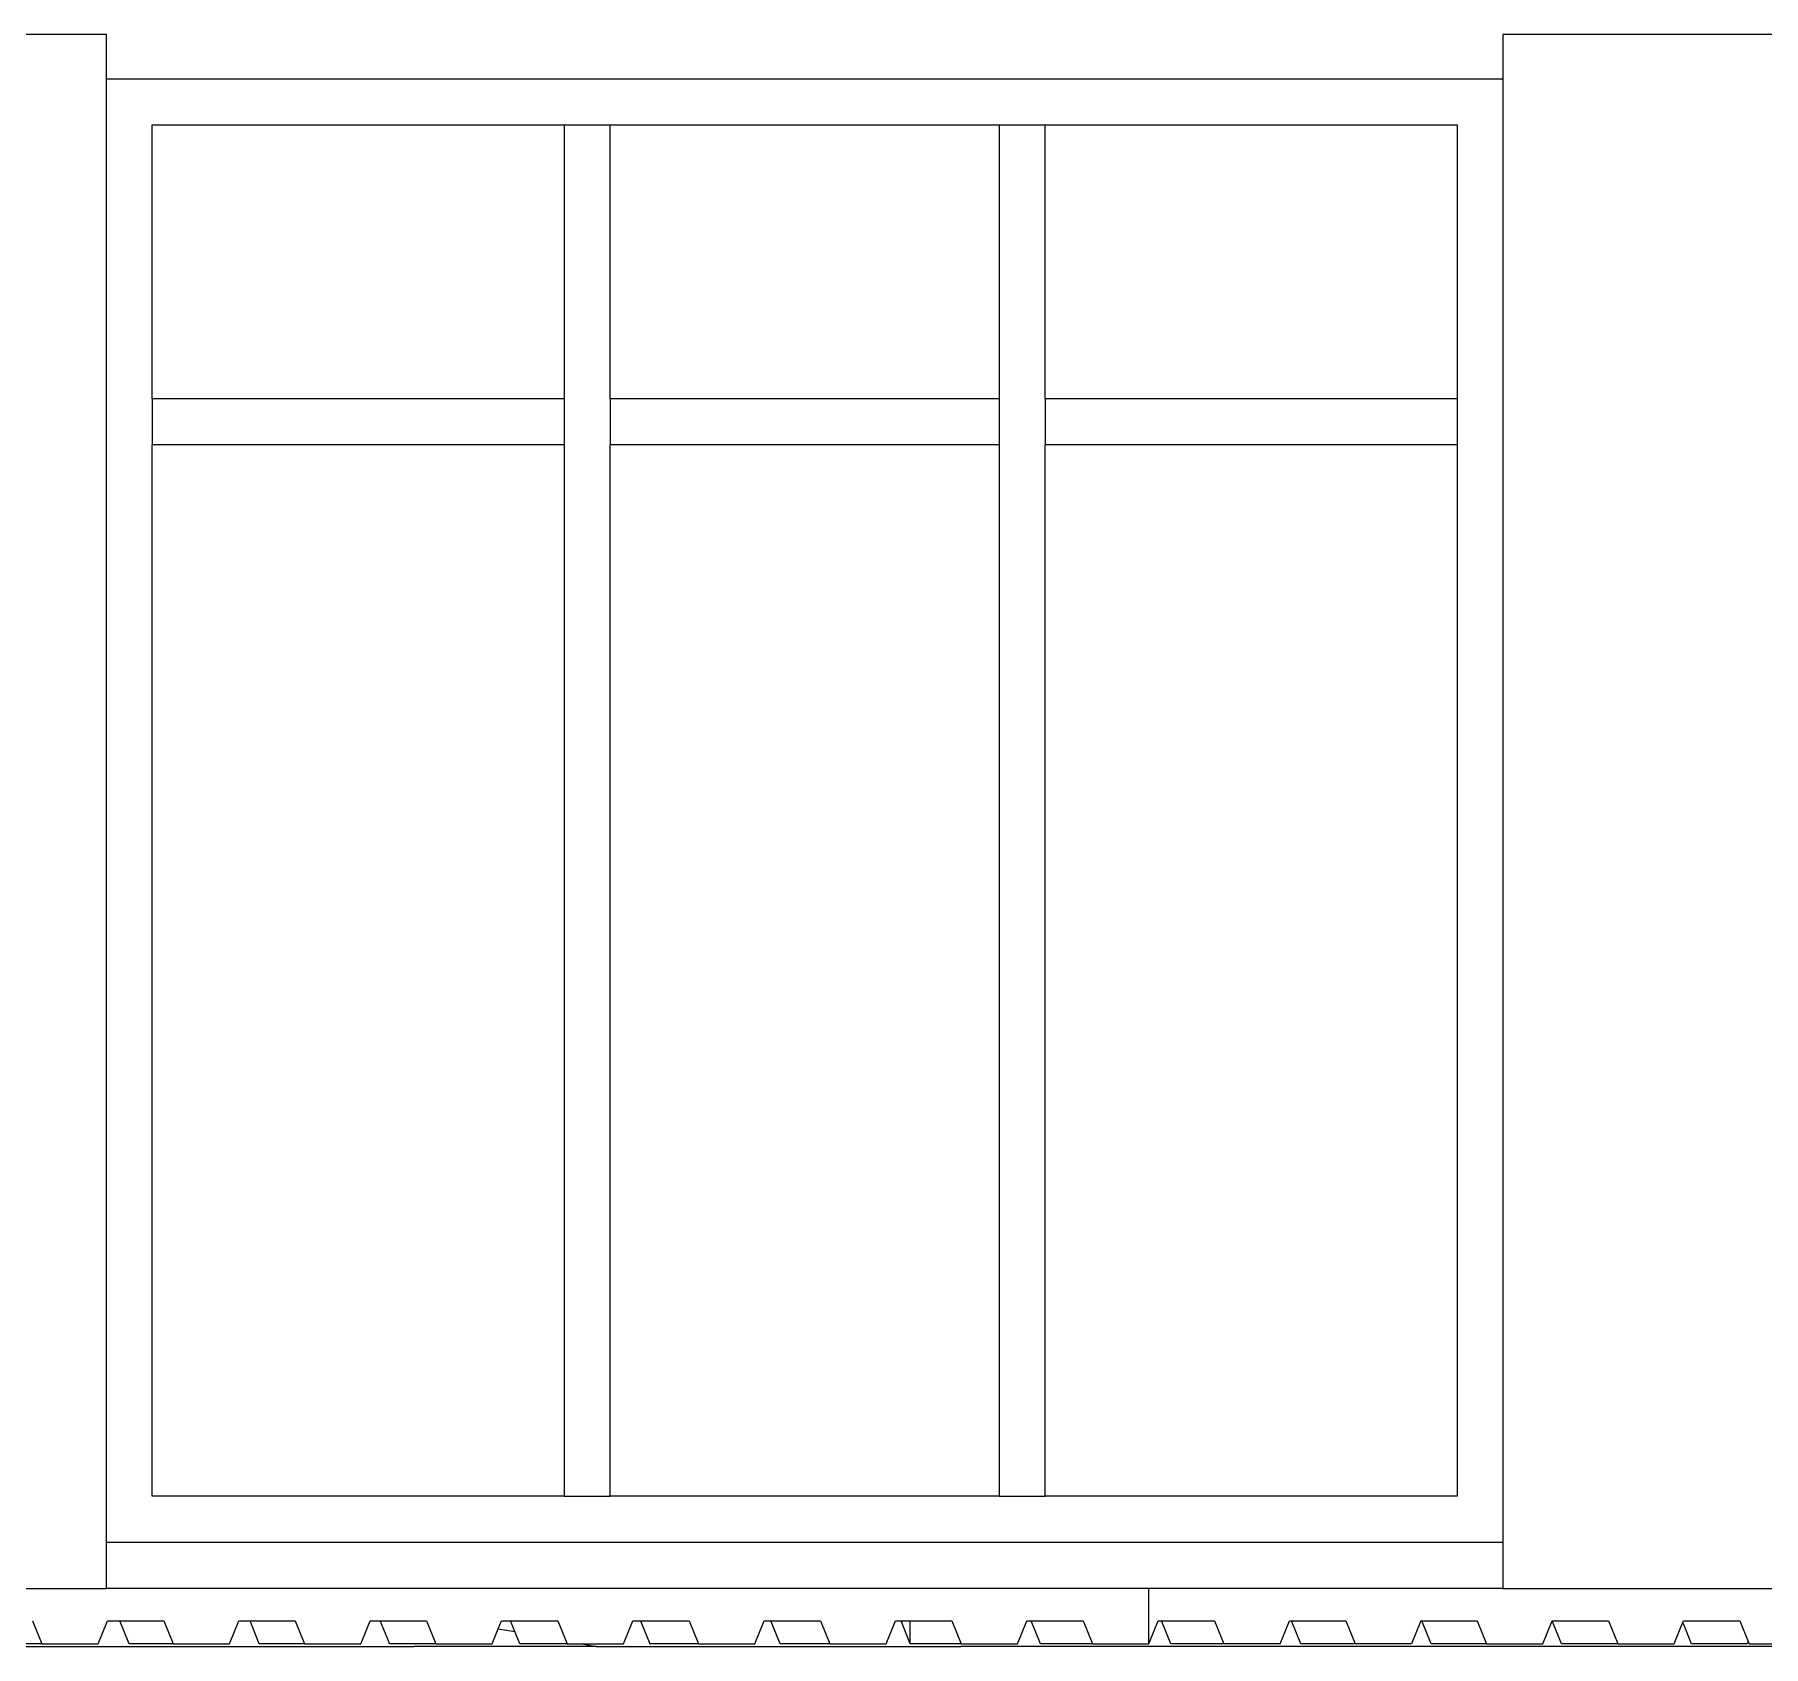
# Model space of a CAD drawing. Extents: x -49.7 to 49.7, y -10.2 to 18.8.
# Drawn here: x 8.153 to 11.903, y 8.171 to 11.666 of the extents above; entities that cross this region are included whole.
import ezdxf

# ---------------------------------------------------------------- set-up
doc = ezdxf.new("R2010")
doc.units = 0
doc.layers.get('0').update_dxf_attribs({"linetype": 'CONTINUOUS'})

msp = doc.modelspace()

# ---------------------------------------------------------------- linework, layer by layer
for p, q in [((8.3088, 11.6663), (7.1666, 11.6663)), ((8.3088, 11.5706), (8.3088, 11.6663)), ((12.4805, 11.6663), (11.3382, 11.6663)), ((11.3382, 11.6663), (11.3382, 11.5706)), ((8.3088, 8.3963), (8.3088, 11.5706)), ((8.3088, 11.5706), (11.3382, 11.5706)), ((11.3382, 11.5706), (11.3382, 8.3963)), ((8.4082, 10.8763), (8.4082, 11.4706)), ((8.4082, 11.4706), (9.3021, 11.4706)), ((9.3021, 11.4706), (9.4014, 11.4706)), ((9.3021, 11.4706), (9.3021, 10.8763)), ((9.4014, 11.4706), (10.2457, 11.4706)), ((9.4014, 10.8763), (9.4014, 11.4706)), ((10.2457, 11.4706), (10.345, 11.4706)), ((10.2457, 11.4706), (10.2457, 10.8763)), ((10.345, 10.8763), (10.345, 11.4706)), ((10.345, 11.4706), (11.2389, 11.4706)), ((11.2389, 11.4706), (11.2389, 10.8763)), ((9.3021, 10.8763), (8.4082, 10.8763)), ((8.4082, 10.8763), (8.4082, 10.7763)), ((9.3021, 10.8763), (9.3021, 10.7763)), ((10.2457, 10.8763), (9.4014, 10.8763)), ((9.4014, 10.8763), (9.4014, 10.7763)), ((10.2457, 10.8763), (10.2457, 10.7763)), ((11.2389, 10.8763), (10.345, 10.8763)), ((10.345, 10.8763), (10.345, 10.7763)), ((11.2389, 10.8763), (11.2389, 10.7763)), ((9.3021, 10.7763), (8.4082, 10.7763)), ((8.4082, 8.4963), (8.4082, 10.7763)), ((9.3021, 10.7763), (9.3021, 8.4963)), ((10.2457, 10.7763), (9.4014, 10.7763)), ((9.4014, 8.4963), (9.4014, 10.7763)), ((10.2457, 10.7763), (10.2457, 8.4963)), ((11.2389, 10.7763), (10.345, 10.7763)), ((10.345, 8.4963), (10.345, 10.7763)), ((11.2389, 10.7763), (11.2389, 8.4963)), ((9.3021, 8.4963), (8.4082, 8.4963)), ((9.3021, 8.4963), (9.4014, 8.4963)), ((10.2457, 8.4963), (9.4014, 8.4963)), ((10.2457, 8.4963), (10.345, 8.4963)), ((11.2389, 8.4963), (10.345, 8.4963)), ((11.3382, 8.3963), (8.3088, 8.3963)), ((8.3088, 8.2963), (8.3088, 8.3963)), ((11.3382, 8.3963), (11.3382, 8.2963)), ((7.4366, 8.2963), (8.3088, 8.2963)), ((10.57, 8.2963), (8.3088, 8.2963)), ((10.57, 8.1763), (10.57, 8.2963)), ((11.3382, 8.2963), (10.57, 8.2963)), ((11.3382, 8.2963), (12.4805, 8.2963)), ((8.1487, 8.2263), (8.1691, 8.1763)), ((8.2911, 8.1763), (8.3115, 8.2263)), ((8.3115, 8.2263), (8.3381, 8.2263)), ((8.3582, 8.1763), (8.3381, 8.2263)), ((8.3381, 8.2263), (8.4336, 8.2263)), ((8.4336, 8.2263), (8.4539, 8.1763)), ((8.576, 8.1763), (8.5963, 8.2263)), ((8.5963, 8.2263), (8.6205, 8.2263)), ((8.6406, 8.1763), (8.6205, 8.2263)), ((8.6205, 8.2263), (8.7184, 8.2263)), ((8.7184, 8.2263), (8.7388, 8.1763)), ((8.8679, 8.1937), (8.8812, 8.2263)), ((8.8812, 8.2263), (8.9029, 8.2263)), ((8.9029, 8.2263), (9.0033, 8.2263)), ((8.9206, 8.1824), (8.9029, 8.2263)), ((9.0033, 8.2263), (9.0236, 8.1763)), ((9.159, 8.2091), (9.1661, 8.2263)), ((9.1661, 8.2263), (9.1853, 8.2263)), ((9.1853, 8.2263), (9.2881, 8.2263)), ((9.1949, 8.2026), (9.1853, 8.2263)), ((9.2881, 8.2263), (9.3085, 8.1763)), ((9.4306, 8.1763), (9.4509, 8.2263)), ((9.4509, 8.2263), (9.4677, 8.2263)), ((9.4677, 8.2263), (9.4879, 8.1763)), ((9.4677, 8.2263), (9.573, 8.2263)), ((9.573, 8.2263), (9.5933, 8.1763)), ((9.7154, 8.1763), (9.7358, 8.2263)), ((9.7358, 8.2263), (9.7501, 8.2263)), ((9.7703, 8.1763), (9.7501, 8.2263)), ((9.7501, 8.2263), (9.8578, 8.2263)), ((9.8578, 8.2263), (9.8782, 8.1763)), ((10.0003, 8.1763), (10.0206, 8.2263)), ((10.0206, 8.2263), (10.0325, 8.2263)), ((10.0527, 8.1763), (10.0325, 8.2263)), ((10.0325, 8.2263), (10.0527, 8.2263)), ((10.0527, 8.1763), (10.0527, 8.2263)), ((10.0527, 8.2263), (10.1427, 8.2263)), ((10.1427, 8.2263), (10.163, 8.1763)), ((10.2851, 8.1763), (10.3055, 8.2263)), ((10.3055, 8.2263), (10.315, 8.2263)), ((10.3351, 8.1763), (10.315, 8.2263)), ((10.315, 8.2263), (10.4276, 8.2263)), ((10.4276, 8.2263), (10.4479, 8.1763)), ((10.57, 8.1763), (10.5903, 8.2263)), ((10.5903, 8.2263), (10.5974, 8.2263)), ((10.6175, 8.1763), (10.5974, 8.2263)), ((10.5974, 8.2263), (10.7124, 8.2263)), ((10.7124, 8.2263), (10.7328, 8.1763)), ((10.8548, 8.1763), (10.8752, 8.2263)), ((10.8752, 8.2263), (10.8798, 8.2263)), ((10.9, 8.1763), (10.8798, 8.2263)), ((10.8798, 8.2263), (10.9973, 8.2263)), ((10.9973, 8.2263), (11.0176, 8.1763)), ((11.16, 8.2263), (11.1397, 8.1763)), ((11.16, 8.2263), (11.1622, 8.2263)), ((11.1824, 8.1763), (11.1622, 8.2263)), ((11.1622, 8.2263), (11.2821, 8.2263)), ((11.2821, 8.2263), (11.3025, 8.1763)), ((11.4246, 8.1763), (11.4448, 8.226)), ((11.4448, 8.226), (11.4449, 8.2263)), ((11.4648, 8.1763), (11.4448, 8.226)), ((11.4449, 8.2263), (11.567, 8.2263)), ((11.567, 8.2263), (11.5866, 8.1782)), ((11.7094, 8.1763), (11.7284, 8.2229)), ((11.7284, 8.2229), (11.7298, 8.2263)), ((11.7472, 8.1763), (11.7284, 8.2229)), ((11.7298, 8.2263), (11.8518, 8.2263)), ((11.8518, 8.2263), (11.8702, 8.1812)), ((8.1691, 8.1763), (8.0758, 8.1763)), ((8.1691, 8.1763), (8.2911, 8.1763)), ((8.4539, 8.1763), (8.3582, 8.1763)), ((8.4539, 8.1763), (8.576, 8.1763)), ((8.7388, 8.1763), (8.6406, 8.1763)), ((8.7388, 8.1763), (8.8608, 8.1763)), ((8.8608, 8.1763), (8.8679, 8.1937)), ((8.9231, 8.1763), (8.9206, 8.1824)), ((8.949, 8.1763), (8.9231, 8.1763)), ((9.0236, 8.1763), (8.949, 8.1763)), ((9.0236, 8.1763), (9.1457, 8.1763)), ((9.1457, 8.1763), (9.159, 8.2091)), ((9.159, 8.2091), (9.1949, 8.2026)), ((9.2055, 8.1763), (9.1949, 8.2026)), ((9.3085, 8.1763), (9.2055, 8.1763)), ((9.3085, 8.1763), (9.3397, 8.1763)), ((9.3397, 8.1763), (9.3712, 8.1706)), ((9.3397, 8.1763), (9.4306, 8.1763)), ((9.5933, 8.1763), (9.4879, 8.1763)), ((9.5933, 8.1763), (9.7154, 8.1763)), ((9.8782, 8.1763), (9.7703, 8.1763)), ((9.8782, 8.1763), (10.0003, 8.1763)), ((10.1565, 8.1763), (10.0527, 8.1763)), ((10.163, 8.1763), (10.1565, 8.1763)), ((10.163, 8.1763), (10.2851, 8.1763)), ((10.3405, 8.1763), (10.3351, 8.1763)), ((10.4479, 8.1763), (10.3405, 8.1763)), ((10.4479, 8.1763), (10.57, 8.1763)), ((10.7328, 8.1763), (10.6175, 8.1763)), ((10.8548, 8.1763), (10.7328, 8.1763)), ((11.0001, 8.1763), (10.9, 8.1763)), ((11.0176, 8.1763), (11.0001, 8.1763)), ((11.1397, 8.1763), (11.0176, 8.1763)), ((11.2353, 8.1763), (11.1824, 8.1763)), ((11.3025, 8.1763), (11.2353, 8.1763)), ((11.3025, 8.1763), (11.4246, 8.1763)), ((11.5368, 8.1763), (11.4648, 8.1763)), ((11.5858, 8.1763), (11.5368, 8.1763)), ((11.5866, 8.1782), (11.5858, 8.1763)), ((11.5866, 8.1782), (11.5873, 8.1763)), ((11.5873, 8.1763), (11.7094, 8.1763)), ((11.8682, 8.1763), (11.7472, 8.1763)), ((11.8702, 8.1812), (11.8682, 8.1763)), ((11.8702, 8.1812), (11.8722, 8.1763)), ((11.8722, 8.1763), (11.9943, 8.1763)), ((7.7691, 8.1706), (8.9757, 8.1706)), ((9.3712, 8.1706), (8.9757, 8.1706)), ((9.3712, 8.1706), (10.1623, 8.1706)), ((10.3405, 8.1706), (10.1623, 8.1706)), ((11.0038, 8.1706), (10.3405, 8.1706)), ((11.2353, 8.1706), (11.0038, 8.1706)), ((11.5321, 8.1706), (11.2353, 8.1706)), ((13.375, 8.1706), (11.5321, 8.1706))]:
    msp.add_line(p, q)

doc.saveas('drawing.dxf')
